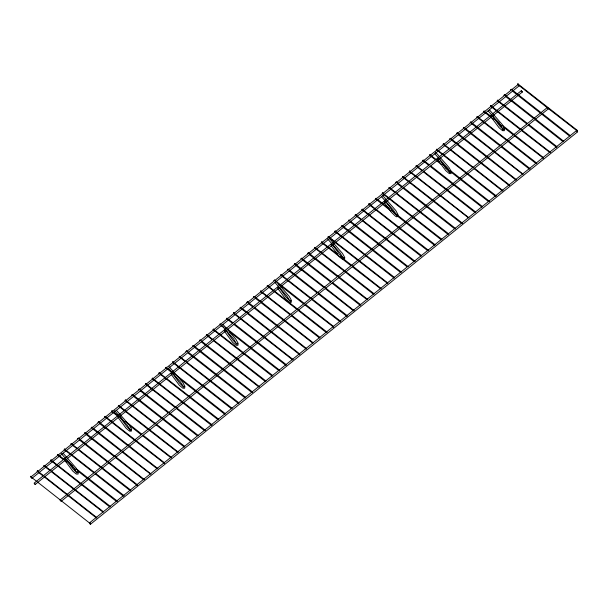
<?xml version="1.0" encoding="UTF-8"?>
<svg xmlns="http://www.w3.org/2000/svg" width="608" height="608" viewBox="0 0 608 608"><rect width="100%" height="100%" fill="white"/><g stroke="black" fill="none" stroke-linecap="round" stroke-linejoin="round"><path stroke-width="0.91" d="M130.006 430.396L130.902 429.674L129.907 429.506L130.37 429.803L127.315 427.135L118.993 415.88M396.424 215.779L397.32 215.057L396.325 214.89L396.788 215.186L393.733 212.519L385.411 201.263M502.991 129.93L503.888 129.208L502.892 129.04L503.356 129.337L500.3 126.669L492.488 116.128M30.864 476.809C31.601 475.456 29.541 476.984 30.864 476.809L89.961 523.344L89.946 522.698M89.68 522.796L89.505 523.328L89.961 523.344M96.452 517.347L96.467 517.993M116.561 501.25L117.207 501.281M123.333 495.801L123.979 495.832M130.097 490.352L130.743 490.382M163.924 463.098L164.57 462.855L105.009 416.305L104.834 416.837L134.383 440.101M170.696 457.649L171.334 457.406L143.26 435.305M211.934 424.969L211.485 425.334M245.586 397.982L245.761 397.45L186.664 350.915L186.025 351.432L186.664 350.915M252.069 391.978L252.084 392.631M252.35 392.532L252.525 392L193.428 345.466L192.797 345.975L193.428 345.466M259.114 387.076L259.297 386.551L200.192 340.016L199.561 340.526L200.192 340.016M285.722 364.99L286.36 365.013M292.668 359.275L292.684 359.928M299.432 353.826L299.448 354.479M306.196 348.376L306.212 349.022M326.314 332.287L326.96 332.31M333.078 326.838L333.724 326.861M339.849 321.381L340.495 321.412M346.613 315.932L347.259 315.962M414.74 261.714L414.914 261.182L355.361 214.632L355.178 215.164L361.091 219.815M455.331 229.011L455.514 228.479L396.408 181.952L395.778 182.461L396.408 181.952M461.822 223.014L461.837 223.66M462.103 223.562L462.278 223.03L402.724 176.48L402.542 177.012L461.647 223.539M488.703 201.468L489.349 201.499M495.467 196.019L496.113 196.05M515.949 179.406L515.964 180.059M529.302 168.766L529.948 168.796M536.066 163.316L536.712 163.339M542.83 157.867L543.476 157.89M549.602 152.418L550.24 152.175L490.679 105.617L490.504 106.149L520.053 129.42M171 373.798L172.277 372.955L179.474 382.911L182.765 386.27L184.186 386.749L183.586 386.916M330.851 245.024L331.748 244.302M437.418 159.174L438.695 158.338L445.892 168.287L449.183 171.654L450.604 172.132L450.004 172.3M490.702 116.25L491.598 115.528M30.947 476.976L518.107 84.527L518.768 85.044L519.156 85.827L31.996 478.268L31.19 477.075M34.101 483.193L521.261 90.752L521.922 91.268L522.318 92.044L35.158 484.492L34.352 483.292M60.162 499.981L547.329 107.532L547.983 108.057L548.378 108.832L61.218 501.273L60.162 499.981L61.218 501.273M89.384 522.986L576.544 130.545L577.205 131.062L577.6 131.837L90.44 524.278L89.384 522.986L90.44 524.278M385.031 201.377L384.142 202.282L391.339 212.238L395.519 216.212L396.72 216.798L397.776 216.532L398.035 214.662L395.785 210.535L382.85 195.715M278.464 287.227L277.575 288.131M225.18 330.152L224.291 331.056M118.613 415.994L117.724 416.906M65.337 458.918L64.44 459.83M570.076 135.804L570.54 135.82L511.434 89.285L510.804 89.802L511.434 89.285M563.312 141.254L563.768 141.269L504.67 94.742L504.032 95.251L504.67 94.742M556.548 146.703L557.004 146.718L528.93 124.617M550.058 152.699L521.527 130.583M543.294 158.156L514.763 136.032M414.458 261.166L414.914 261.182M407.694 266.616L408.15 266.638L349.045 220.104L348.414 220.613L349.045 220.104M400.923 272.065L401.386 272.088L342.281 225.553L341.65 226.062L342.281 225.553M394.159 277.514L394.615 277.537L335.061 230.987L334.879 231.519L364.435 254.782M387.395 282.971L387.851 282.986L328.297 236.436L328.115 236.968L357.664 260.232M387.676 283.518L359.146 261.394M380.631 288.42L381.087 288.435L344.143 259.358M380.904 288.967L352.374 266.844M373.859 293.869L374.315 293.892L314.762 247.334L314.587 247.866L344.136 271.13M367.095 299.318L367.551 299.341L308.454 252.806L307.815 253.316L308.454 252.806M333.541 327.119L305.011 305.003M225.006 413.782L225.462 413.805L174.488 373.669M218.242 419.231L218.698 419.254L159.136 372.704L158.962 373.228L218.059 419.763M211.478 424.688L211.934 424.703L152.372 378.153L152.198 378.685L210.558 424.635M204.706 430.137L205.162 430.152L204.721 430.783M197.942 435.586L198.398 435.602L139.3 389.074L138.662 389.584L139.3 389.074M191.178 441.036L191.634 441.058L132.529 394.524L131.898 395.033L132.529 394.524M184.406 446.485L184.862 446.508L125.309 399.958L125.134 400.482L154.683 423.753M177.642 451.934L178.098 451.957L118.545 405.407L118.362 405.931L147.919 429.202M177.924 452.489L149.393 430.365M171.16 457.938L142.629 435.814M164.388 463.387L135.858 441.264M343.436 258.149L344.037 257.982L342.616 257.503L339.325 254.136L332.128 244.188M290.153 301.074L290.753 300.899L289.332 300.428L286.041 297.061L278.844 287.113M236.869 343.999L237.47 343.824L236.048 343.345L232.758 339.986L226.07 330.752M77.018 472.766L77.619 472.598L76.198 472.12L72.907 468.753L66.219 459.519M519.156 85.827L518.107 84.527M522.318 92.044L521.261 90.752M548.378 108.832L547.329 107.532M577.6 131.837L576.544 130.545M548.598 108.779L577.121 130.902L577.304 130.37L517.742 83.82L517.568 84.345L547.116 107.616M517.568 84.345L518.206 83.836M577.304 130.37L576.665 130.88M527.455 123.454L497.45 100.168L497.268 100.7L526.817 123.964M497.268 100.7L497.906 100.191M490.504 106.149L491.135 105.64M556.563 147.349L528.299 125.126M490.284 115.74L483.915 111.074L483.74 111.598L493.339 119.16M483.74 111.598L484.371 111.089M536.704 163.073L477.151 116.523L476.968 117.055L506.525 140.319M476.968 117.055L477.607 116.538M470.843 121.995L470.204 122.504L470.843 121.995L529.94 168.522M464.071 127.444L463.44 127.954L464.071 127.444L523.176 174.245M457.307 132.894L456.676 133.403L457.307 132.894L516.412 179.694M450.543 138.343L449.905 138.852L450.543 138.343L509.648 185.144M502.877 190.593L443.316 143.777L443.141 144.309L449.054 148.96M509.641 184.878L509.185 184.855L509.2 185.508M443.141 144.309L443.772 143.792M496.105 195.776L436.552 149.226L436.377 149.758L442.282 154.409M502.877 190.327L502.421 190.304L502.428 190.958M436.377 149.758L437.008 149.241M439.842 162.26L429.788 154.675L429.605 155.207L435.518 159.858M429.605 155.207L430.244 154.698M429.385 164.798L423.016 160.124L422.841 160.656L428.754 165.308M422.841 160.656L423.48 160.147M475.813 212.131L416.252 165.581L416.077 166.106L421.982 170.764M416.077 166.106L416.708 165.596M469.049 217.846L409.488 171.03L409.313 171.555L415.218 176.214M409.313 171.555L409.944 171.046M402.542 177.012L403.18 176.495M448.742 233.928L389.188 187.378L389.014 187.91L394.919 192.561M389.014 187.91L389.644 187.401M441.978 239.385L382.424 192.827L382.242 193.359L441.347 239.894M382.242 193.359L382.88 192.85M375.478 198.808L376.116 198.299L375.478 198.808L390.99 211.029M428.45 250.283L368.889 203.733L368.714 204.265L427.812 250.792M368.714 204.265L369.345 203.748M421.678 255.732L362.125 209.182L361.95 209.714L421.048 256.242M361.95 209.714L362.581 209.205M355.178 215.164L355.817 214.654M334.879 231.519L335.517 231.002M328.115 236.968L328.753 236.451M394.174 278.168L365.91 255.945M337.501 254.121L321.526 241.885L321.351 242.417L350.9 265.681M321.351 242.417L321.982 241.908M314.587 247.866L315.218 247.357M301.682 258.256L301.051 258.765L301.682 258.256L331.238 281.527M294.918 263.705L294.287 264.222L294.918 263.705L354.023 310.506M288.154 269.162L287.516 269.671L288.154 269.162L347.252 315.689M354.023 310.24L353.56 310.224L353.575 310.87M340.488 321.138L280.934 274.588L280.752 275.12L310.3 298.384M280.752 275.12L281.39 274.611M346.811 316.32L318.546 294.097M274.618 280.06L273.988 280.569L274.618 280.06L333.724 326.595M340.047 321.769L311.782 299.546M326.952 332.044L267.398 285.494L267.224 286.018L296.772 309.29M267.224 286.018L267.854 285.509M319.998 337.372L260.634 290.943L260.452 291.475L266.365 296.126M260.452 291.475L261.09 290.958M254.326 296.415L253.688 296.924L254.326 296.415L313.234 342.828M247.555 301.864L246.924 302.374L247.555 301.864L306.66 348.665M240.791 307.314L240.152 307.823L240.791 307.314L299.896 354.114M293.132 359.564L233.571 312.748L233.388 313.272L239.301 317.931M233.388 313.272L234.027 312.763M233.168 322.871L226.799 318.197L226.624 318.729L232.537 323.38M226.624 318.729L227.255 318.212M219.86 324.178C220.537 322.536 220.157 326.352 223.554 327.081M272.825 375.645L213.271 329.095L213.089 329.627L219.002 334.278M213.089 329.627L213.727 329.118M266.061 381.102L206.5 334.544L206.325 335.076L212.238 339.728M206.325 335.076L206.963 334.567M238.997 402.899L179.436 356.349L179.261 356.881L185.174 361.532M179.261 356.881L179.892 356.372M232.226 408.348L172.672 361.798L172.497 362.33L231.595 408.865M172.497 362.33L173.128 361.821M165.726 367.779L166.364 367.27L165.726 367.779L173.858 374.178M158.962 373.228L159.6 372.719M152.198 378.685L152.828 378.168M205.162 430.152L145.608 383.602L145.434 384.134L174.982 407.398M145.434 384.134L146.064 383.625M125.134 400.482L125.765 399.973M118.362 405.931L119.001 405.422M184.422 447.138L156.157 424.916M118.142 415.53L111.781 410.856L111.598 411.388L117.511 416.039M111.598 411.388L112.237 410.871M104.834 416.837L105.465 416.328M98.701 421.777L98.07 422.286L98.701 421.777L157.806 468.578M91.937 427.226L91.299 427.736L91.937 427.226L151.042 474.027M157.799 468.312L157.168 468.821L129.094 446.713M85.166 432.676L84.535 433.185L85.166 432.676L144.278 479.476M78.402 438.125L77.771 438.642L78.402 438.125L137.507 484.926M144.271 479.21L143.815 479.188L143.83 479.841M130.735 490.109L71.182 443.559L70.999 444.091L76.912 448.742M137.507 484.66L136.861 484.903L137.058 485.29M70.999 444.091L71.638 443.582M123.971 495.558L64.418 449.008L64.235 449.54L70.148 454.191M64.235 449.54L64.874 449.031M130.294 490.74L102.03 468.517M64.015 459.131L57.646 454.457L57.471 454.989L63.376 459.64M57.471 454.989L58.102 454.48M110.246 506.342L50.882 459.914L50.707 460.438L56.612 465.097M50.707 460.438L51.338 459.929M103.482 511.792L44.118 465.363L43.936 465.895L49.848 470.546M43.936 465.895L44.574 465.378M96.915 517.636L37.346 470.812L37.172 471.344L43.084 475.996M37.172 471.344L37.802 470.835M512.278 90.964L540.352 113.065M541.827 114.228L569.164 135.751M505.514 96.414L533.588 118.514M535.063 119.677L562.4 141.2M493.977 118.651L499.145 122.725M502.839 125.636L543.468 157.624M497.777 122.656L502.208 126.145M503.682 127.308L513.289 134.87M507.999 141.482L536.074 163.582M471.679 123.667L499.753 145.768M501.235 146.931L529.302 169.032M464.915 129.116L522.53 174.215M458.151 134.566L515.774 179.938M451.387 140.015L455.818 143.511M457.292 144.674L479.454 162.123M480.936 163.286L509.01 185.387M450.528 150.123L472.69 167.572M474.172 168.735L502.238 190.836M443.764 155.572L495.474 196.285M442.062 164L448.712 169.237M450.931 170.985L489.341 201.225M436.992 161.021L441.431 164.51M445.124 167.42L450.292 171.494M451.767 172.657L488.71 201.742M430.867 165.961L482.577 206.682M430.228 166.47L481.939 207.191M423.464 171.927L475.175 212.64M416.7 177.376L468.403 217.824M397.997 184.201L401.69 187.112M403.165 188.275L454.138 228.41M396.401 193.724L448.111 234.445M377.591 199.462L389.409 208.772M390.891 209.935L396.796 214.586M398.278 215.749L435.214 244.834M397.64 216.258L434.576 245.343M362.566 220.978L413.539 261.113M349.889 221.776L406.775 266.562M343.125 227.225L400.011 272.012M340.45 256.447L342.669 258.195M345.61 272.293L373.684 294.401M309.297 254.478L337.364 276.587M338.846 277.75L366.913 299.584M332.713 282.69L360.787 304.79L360.149 305.3L332.082 283.199M302.526 259.935L330.6 282.036M295.762 265.384L323.836 287.485M325.31 288.648L353.385 310.749M288.998 270.834L317.072 292.934M278.418 284.058L303.536 303.84M298.247 310.452L326.321 332.553M267.839 297.289L290.001 314.739M291.483 315.902L319.557 338.002M255.162 298.087L259.601 301.576M261.075 302.738L312.786 343.186M248.398 303.536L252.829 307.025M254.311 308.188L306.022 348.908M241.634 308.986L246.065 312.474M247.547 313.637L299.258 354.358M240.776 319.094L292.494 359.807M234.642 324.034L286.36 364.747M234.012 324.543L285.722 365.256M224.922 327.157L279.589 370.196M229.459 331.74L278.958 370.705M220.476 335.441L272.194 376.162M213.712 340.89L265.422 381.611M201.772 342.274L205.466 345.184M206.948 346.347L258.651 386.794M195.008 347.723L251.894 392.51M188.244 353.172L244.386 397.381M186.648 362.695L238.359 403.416M167.838 368.433L170.795 370.758M180.5 379.415L224.831 414.314M176.457 408.561L203.794 430.084M140.144 390.746L168.211 412.847M169.693 414.01L197.022 435.533M133.372 396.196L161.447 418.296M162.929 419.467L190.258 440.982M119.624 416.693L121.836 418.433M125.529 421.344L141.786 434.142M121.205 418.95L124.161 421.276M130.066 425.927L141.147 434.652M99.545 423.449L127.619 445.55M92.781 428.898L120.848 451.007M122.33 452.17L150.396 474.004M86.009 434.348L114.084 456.456M115.566 457.619L143.632 479.72M79.245 439.804L107.32 461.905M108.794 463.068L136.868 485.169M78.386 449.905L100.556 467.354M71.622 455.354L93.784 472.804M95.266 473.966L123.333 496.075M66.971 461.457L72.876 466.116M76.57 469.019L117.207 501.015M64.858 460.811L66.333 461.974M70.771 465.462L75.939 469.536M77.414 470.698L116.569 501.524M58.094 466.26L109.805 506.973M51.323 471.709L103.033 512.156M44.559 477.158L96.269 517.872M489.417 109.866L502.352 124.686L504.602 128.812L504.344 130.682L502.55 130.659L499.031 127.695L491.218 117.154M488.148 110.892L500.027 124.328L503.112 129.527M435.533 152.114L449.069 167.61L451.318 171.737L451.06 173.607L449.266 173.584L445.748 170.62L437.426 159.364M434.864 153.816L437.851 157.183M439.044 158.528L446.743 167.253L449.829 172.452M381.581 196.734L393.46 210.178L396.583 215.179M328.966 237.964L342.502 253.452L344.751 257.587L344.493 259.456L342.699 259.426L339.18 256.47L331.368 245.921M327.697 238.982L340.176 253.103L343.262 258.301M275.682 280.888L289.218 296.377L291.468 300.512L291.217 302.381L289.416 302.351L285.897 299.387L278.084 288.846M275.014 282.583L278.601 286.626M279.794 287.979L286.892 296.028L289.978 301.218M222.999 324.482L235.934 339.302L238.184 343.436L237.933 345.306L236.132 345.276L232.613 342.312L224.8 331.77M221.137 324.832L233.609 338.945L236.694 344.143M169.123 366.738L182.651 382.227L184.9 386.354L184.65 388.223L182.848 388.2L179.33 385.236L171.517 374.695M168.446 368.433L180.333 381.87L183 385.837M116.432 410.332L129.367 425.152L131.617 429.278L131.366 431.148L129.565 431.125L126.046 428.161L118.233 417.62M114.57 410.681L127.049 424.794L130.165 429.795L129.975 429.294M63.148 453.256L76.084 468.076L78.333 472.203L78.082 474.073L76.281 474.05L72.762 471.086L64.95 460.545M61.286 453.606L65.466 458.326M66.66 459.671L73.766 467.719L76.844 472.918M31.601 477.493L31.996 478.268M34.762 483.717L35.158 484.492M396.393 214.677L396.545 215.376M183.259 386.369L183.411 387.068"/></g></svg>
